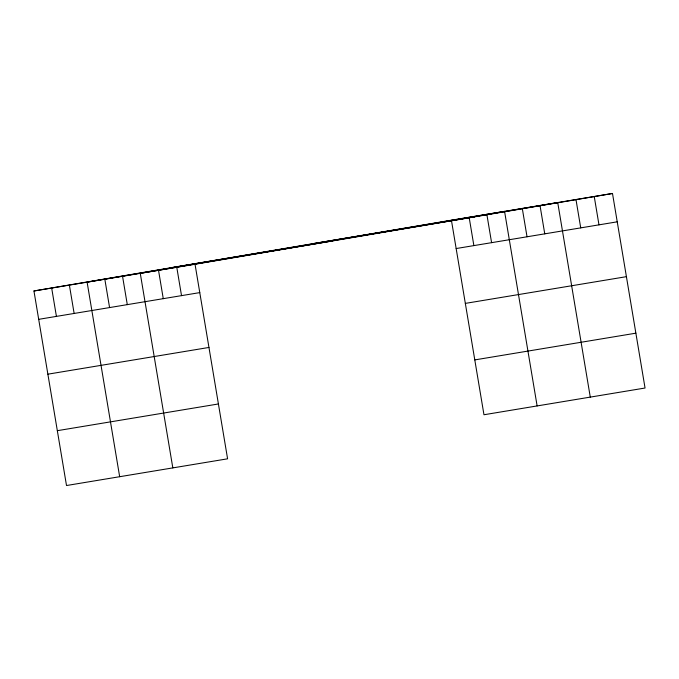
<?xml version="1.0" encoding="UTF-8"?>
<svg xmlns="http://www.w3.org/2000/svg" width="679" height="679" viewBox="0 0 679 679"><rect width="100%" height="100%" fill="white"/><g stroke="black" fill="none" stroke-linecap="round" stroke-linejoin="round"><path stroke-width="1.02" d="M612.492 193.473L195.034 264.25L227.592 458.809L66.508 485.527L33.95 290.977L451.408 220.191L612.492 193.473L645.05 388.023L483.966 414.75L451.408 220.191M313.647 243.549L474.731 216.83M171.711 267.619L332.795 240.892M33.95 290.977L195.034 264.25M456.152 248.548L617.236 221.821M38.695 319.334L199.779 292.607M465.327 303.394L626.411 276.667M47.87 374.18L208.954 347.453M474.791 359.904L635.875 333.177M57.333 430.681L218.417 403.963M594.235 196.494L598.98 224.851M575.979 199.524L580.723 227.881M590.28 397.113L557.722 202.554L140.264 273.34L172.822 467.89M540.009 205.491L544.753 233.848M522.287 208.436L527.031 236.784M537.123 405.932L504.565 211.373L87.107 282.158L119.665 476.709M486.843 214.309L491.588 242.666M469.13 217.255L473.874 245.603M176.778 267.28L181.522 295.637M158.521 270.31L163.266 298.667M122.543 276.277L127.296 304.633M104.829 279.213L109.574 307.57M69.385 285.095L74.13 313.452M51.672 288.032L56.416 316.389"/></g></svg>
